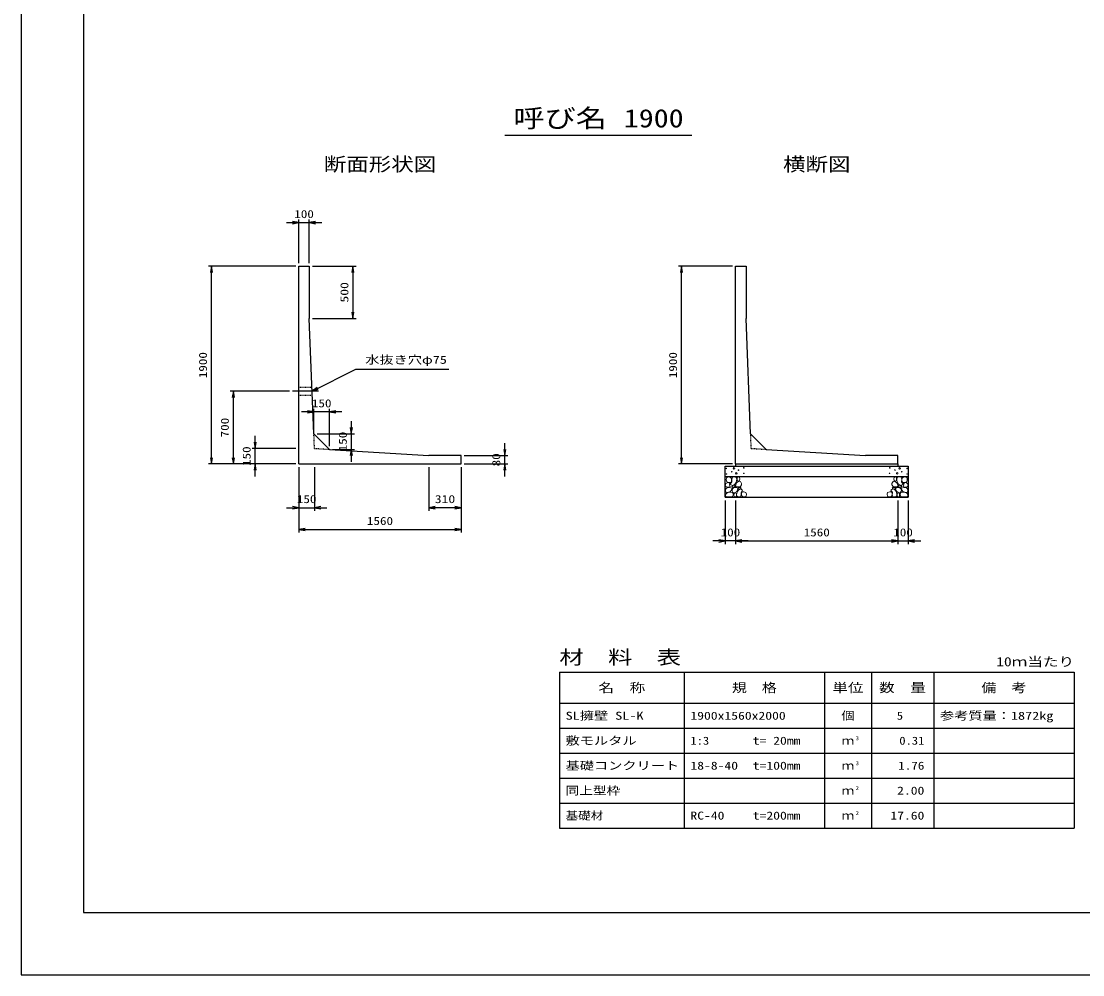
# Model space of a CAD drawing. Units: millimetres at full size. Extents: x 0 to 25230, y 0 to 19397.
# Drawn here: x 0 to 10208, y 0 to 9166 of the extents above; entities that cross this region are included whole.
import ezdxf
from ezdxf.enums import TextEntityAlignment as Align

# ---------------------------------------------------------------- set-up
doc = ezdxf.new("R2010")
doc.units = ezdxf.units.MM
doc.linetypes.add('CHAIN', pattern=[18.5, 12, -1.5, 3.5, -1.5])
doc.linetypes.add('DASHED_SPACED', pattern=[12, 6, -6])
for name, color, linetype, lineweight in [('D-BMK', 2, 'CHAIN', 25), ('D-DCR-HCHn', 4, 'Continuous', 9), ('D-MTR-FRAM', 7, 'Continuous', 25), ('D-MTR-LINE', 7, 'Continuous', 25), ('D-STR-DIM', 7, 'Continuous', 25), ('D-STR-STRn', 1, 'Continuous', 25), ('D-STR-TXT', 7, 'Continuous', 25), ('D-TTL', 2, 'Continuous', 25), ('D-TTL-TXT', 7, 'Continuous', 25)]:
    doc.layers.add(name, color=color, linetype=linetype, lineweight=lineweight)
doc.layers.add('D-MTR', color=7, linetype='Continuous')
doc.layers.add('D-MTR-TXT', color=7, linetype='Continuous')
doc.styles.add('ＭＳ ゴシック', font='')
doc.styles.get('ＭＳ ゴシック').set_extended_font_data('MS Gothic')

# ---------------------------------------------------------------- blocks, each defined once
blk = doc.blocks.new('open_arrow')
at = {"color": 0, "linetype": 'Continuous', "lineweight": -2}
blk.add_lwpolyline([(7.5, 1.25), (0, 0), (7.5, -1.25)], dxfattribs=at)

msp = doc.modelspace()

# ---------------------------------------------------------------- linework, layer by layer
at = {"layer": 'D-BMK'}
msp.add_line((2858, 5610), (2610, 5610), dxfattribs=at)
at = {"layer": 'D-DCR-HCHn'}
for points in [[(6777.281, 4723.808), (6770.346, 4703.005), (6779.592, 4689.136), (6802.707, 4686.824), (6818.488, 4693.599), (6811.952, 4709.939), (6816.575, 4719.185), (6807.33, 4728.431), (6793.461, 4733.053)], [(6821.198, 4781.594), (6800.395, 4786.217), (6781.904, 4776.971), (6779.592, 4756.168), (6784.215, 4739.988), (6807.33, 4733.053), (6823.51, 4733.053), (6830.444, 4744.611), (6830.444, 4770.037)], [(6839.69, 4783.906), (6832.756, 4763.102), (6835.067, 4739.988), (6818.887, 4714.562), (6839.69, 4703.005), (6862.805, 4714.562), (6876.673, 4733.053), (6881.296, 4763.102), (6876.673, 4779.283), (6862.805, 4786.217)], [(6844.313, 4703.005), (6832.756, 4693.759), (6837.379, 4686.824), (6853.559, 4686.824), (6860.493, 4689.136), (6865.116, 4698.382), (6858.182, 4705.316)], [(6878.985, 4728.431), (6867.427, 4700.693), (6876.673, 4689.136), (6904.411, 4689.136), (6915.968, 4693.759), (6927.525, 4709.939), (6927.525, 4723.808), (6915.968, 4742.299), (6902.099, 4744.611)], [(6883.608, 4779.283), (6883.608, 4751.545), (6895.165, 4744.611), (6906.722, 4751.545), (6909.034, 4767.725), (6906.722, 4781.594), (6890.542, 4786.217)], [(8421.015, 4728.431), (8432.573, 4700.693), (8423.327, 4689.136), (8395.589, 4689.136), (8384.032, 4693.759), (8372.475, 4709.939), (8372.475, 4723.808), (8384.032, 4742.299), (8397.901, 4744.611)], [(8416.392, 4779.283), (8416.392, 4751.545), (8404.835, 4744.611), (8393.278, 4751.545), (8390.966, 4767.725), (8393.278, 4781.594), (8409.458, 4786.217)], [(8460.31, 4783.906), (8467.244, 4763.102), (8464.933, 4739.988), (8481.113, 4714.562), (8460.31, 4703.005), (8437.195, 4714.562), (8423.327, 4733.053), (8418.704, 4763.102), (8423.327, 4779.283), (8437.195, 4786.217)], [(8455.687, 4703.005), (8467.244, 4693.759), (8462.621, 4686.824), (8446.441, 4686.824), (8439.507, 4689.136), (8434.884, 4698.382), (8441.818, 4705.316)], [(8478.802, 4781.594), (8499.605, 4786.217), (8518.096, 4776.971), (8520.408, 4756.168), (8515.785, 4739.988), (8492.67, 4733.053), (8476.49, 4733.053), (8469.556, 4744.611), (8469.556, 4770.037)], [(8522.719, 4723.808), (8529.654, 4703.005), (8520.408, 4689.136), (8497.293, 4686.824), (8481.512, 4693.599), (8488.048, 4709.939), (8483.425, 4719.185), (8492.67, 4728.431), (8506.539, 4733.053)], [(6821.155, 4647.009), (6838.277, 4672.692), (6836.137, 4679.112), (6812.594, 4685.533), (6791.192, 4683.393), (6776.21, 4670.551), (6774.07, 4655.57), (6776.21, 4640.588), (6793.332, 4636.308)], [(6829.716, 4593.503), (6844.698, 4599.924), (6848.978, 4621.326), (6840.417, 4636.308), (6825.435, 4640.588), (6806.173, 4638.448), (6784.771, 4629.887), (6774.07, 4617.045), (6774.07, 4602.064), (6780.49, 4593.503), (6806.173, 4595.643)], [(6881.082, 4647.009), (6891.783, 4672.692), (6883.222, 4683.393), (6857.539, 4683.393), (6846.838, 4679.112), (6836.137, 4664.131), (6836.137, 4651.289), (6846.838, 4634.167), (6859.679, 4632.027)], [(6876.801, 4599.924), (6876.801, 4625.606), (6866.1, 4632.027), (6855.399, 4625.606), (6853.259, 4610.625), (6855.399, 4597.783), (6870.381, 4593.503)], [(6917.466, 4595.643), (6923.886, 4614.905), (6921.746, 4636.308), (6936.728, 4659.85), (6917.466, 4670.551), (6896.063, 4659.85), (6883.222, 4642.728), (6878.941, 4614.905), (6883.222, 4599.924), (6896.063, 4593.503)], [(6913.185, 4670.551), (6923.886, 4679.112), (6919.606, 4685.533), (6904.624, 4685.533), (6898.204, 4683.393), (6893.923, 4674.832), (6900.344, 4668.411)], [(6934.588, 4597.783), (6953.85, 4593.503), (6970.972, 4602.064), (6973.112, 4621.326), (6968.831, 4636.308), (6947.429, 4642.728), (6932.447, 4642.728), (6926.027, 4632.027), (6926.027, 4608.484)], [(8365.412, 4597.783), (8346.15, 4593.503), (8329.028, 4602.064), (8326.888, 4621.326), (8331.169, 4636.308), (8352.571, 4642.728), (8367.553, 4642.728), (8373.973, 4632.027), (8373.973, 4608.484)], [(8382.534, 4595.643), (8376.114, 4614.905), (8378.254, 4636.308), (8363.272, 4659.85), (8382.534, 4670.551), (8403.937, 4659.85), (8416.778, 4642.728), (8421.059, 4614.905), (8416.778, 4599.924), (8403.937, 4593.503)], [(8386.815, 4670.551), (8376.114, 4679.112), (8380.394, 4685.533), (8395.376, 4685.533), (8401.796, 4683.393), (8406.077, 4674.832), (8399.656, 4668.411)], [(8418.918, 4647.009), (8408.217, 4672.692), (8416.778, 4683.393), (8442.461, 4683.393), (8453.162, 4679.112), (8463.863, 4664.131), (8463.863, 4651.289), (8453.162, 4634.167), (8440.321, 4632.027)], [(8423.199, 4599.924), (8423.199, 4625.606), (8433.9, 4632.027), (8444.601, 4625.606), (8446.741, 4610.625), (8444.601, 4597.783), (8429.619, 4593.503)], [(8470.284, 4593.503), (8455.302, 4599.924), (8451.022, 4621.326), (8459.583, 4636.308), (8474.565, 4640.588), (8493.827, 4638.448), (8515.229, 4629.887), (8525.93, 4617.045), (8525.93, 4602.064), (8519.51, 4593.503), (8493.827, 4595.643)], [(8478.845, 4647.009), (8461.723, 4672.692), (8463.863, 4679.112), (8487.406, 4685.533), (8508.808, 4683.393), (8523.79, 4670.551), (8525.93, 4655.57), (8523.79, 4640.588), (8506.668, 4636.308)]]:
    msp.add_lwpolyline(points, close=True, dxfattribs=at)
for centre, radius in [((6780.727, 4867.43), 3), ((6781.869, 4813.919), 3), ((6832.292, 4835.761), 3), ((6853.336, 4867.43), 7.5), ((6876.664, 4819.97), 7.5), ((6897.708, 4851.639), 3), ((6948.131, 4873.481), 3), ((6949.273, 4819.97), 3), ((8350.727, 4819.97), 3), ((8351.869, 4873.481), 3), ((8402.292, 4851.639), 3), ((8423.336, 4819.97), 7.5), ((8446.664, 4867.43), 7.5), ((8467.708, 4835.761), 3), ((8518.131, 4813.919), 3), ((8519.273, 4867.43), 3)]:
    msp.add_circle(centre, radius, dxfattribs=at)
at = {"layer": 'D-MTR-FRAM'}
for p, q in [((5175, 2910), (10125, 2910)), ((5175, 2910), (5175, 1410)), ((10125, 2910), (10125, 1410)), ((5175, 1410), (10125, 1410))]:
    msp.add_line(p, q, dxfattribs=at)
at = {"layer": 'D-MTR-LINE'}
for p, q in [((6375, 2910), (6375, 1410)), ((7725, 2910), (7725, 1410)), ((8175, 2910), (8175, 1410)), ((8775, 2910), (8775, 1410)), ((5175, 2610), (10125, 2610)), ((5175, 2370), (10125, 2370)), ((5175, 2130), (10125, 2130)), ((5175, 1890), (10125, 1890)), ((5175, 1650), (10125, 1650))]:
    msp.add_line(p, q, dxfattribs=at)
at = {"layer": 'D-STR-DIM'}
for p, q in [((2670, 6840), (2670, 7260)), ((2770, 6840), (2770, 7260)), ((2550, 7230), (2890, 7230)), ((2640, 6810), (1800, 6810)), ((1830, 4910), (1830, 6810)), ((2800, 6810), (3220, 6810)), ((3190, 6810), (3190, 6310)), ((6840, 6810), (6320, 6810)), ((6350, 4910), (6350, 6810)), ((2800, 6310), (3220, 6310)), ((2580, 5610), (2010, 5610)), ((2040, 4910), (2040, 5610)), ((3084.367, 5410.813), (2694.367, 5410.813)), ((2814.367, 5230.813), (2814.367, 5440.813)), ((2964.367, 5080.813), (2964.367, 5440.813)), ((3174.367, 5320.813), (3174.367, 4930.813)), ((2250, 4790), (2250, 5180)), ((2844.367, 5200.813), (3204.367, 5200.813)), ((4650, 4790), (4650, 5110)), ((2640, 5060), (2220, 5060)), ((2994.367, 5050.813), (3204.367, 5050.813)), ((2640, 4910), (1800, 4910)), ((2640, 4910), (2010, 4910)), ((2640, 4910), (2220, 4910)), ((4260, 4990), (4680, 4990)), ((4260, 4910), (4680, 4910)), ((6840, 4910), (6320, 4910)), ((2670, 4880), (2670, 4460)), ((2670, 4880), (2670, 4250)), ((2820, 4880), (2820, 4460)), ((3920, 4880), (3920, 4460)), ((4230, 4880), (4230, 4250)), ((4230, 4880), (4230, 4460)), ((6770, 4560), (6770, 4140)), ((6870, 4560), (6870, 4140)), ((6870, 4560), (6870, 4140)), ((8430, 4560), (8430, 4140)), ((8430, 4560), (8430, 4140)), ((8530, 4560), (8530, 4140)), ((2550, 4490), (2940, 4490)), ((4230, 4490), (3920, 4490)), ((2670, 4280), (4230, 4280)), ((6990, 4170), (6650, 4170)), ((6870, 4170), (8430, 4170)), ((8310, 4170), (8650, 4170))]:
    msp.add_line(p, q, dxfattribs=at)
at = {"layer": 'D-STR-STRn'}
for p, q in [((2670, 4910), (2670, 6810)), ((2670, 6810), (2770, 6810)), ((2770, 6810), (2770, 6310)), ((6870, 4910), (6870, 6810)), ((6870, 6810), (6970, 6810)), ((6970, 6810), (6970, 6310)), ((2814.367, 5200.813), (2770, 6310)), ((7014.367, 5200.813), (6970, 6310)), ((2964.367, 5050.813), (2814.367, 5200.813)), ((7164.367, 5050.813), (7014.367, 5200.813)), ((2964.367, 5050.813), (3920, 4990)), ((7164.367, 5050.813), (8120, 4990)), ((2670, 4910), (4230, 4910)), ((4230, 4990), (3920, 4990)), ((4230, 4910), (4230, 4990)), ((6870, 4910), (8430, 4910)), ((6870, 4910), (6870, 4890)), ((8430, 4990), (8120, 4990)), ((8430, 4910), (8430, 4990)), ((8430, 4910), (8430, 4890)), ((6770, 4590), (6770, 4890)), ((6770, 4890), (8530, 4890)), ((8530, 4890), (8530, 4590)), ((6770, 4790), (8530, 4790)), ((6770, 4590), (8530, 4590))]:
    msp.add_line(p, q, dxfattribs=at)
at = {"layer": 'D-STR-STRn', "linetype": 'DASHED_SPACED'}
for p, q in [((2670, 5647.5), (2796.5, 5647.5)), ((2670, 5572.5), (2799.5, 5572.5))]:
    msp.add_line(p, q, dxfattribs=at)
at = {"layer": 'D-STR-STRn', "color": 2, "linetype": 'DASHED_SPACED'}
for p, q in [((2820, 5060), (2814.367, 5200.813)), ((7020, 5060), (7014.367, 5200.813)), ((2820, 5060), (2964.367, 5050.813)), ((7020, 5060), (7164.367, 5050.813))]:
    msp.add_line(p, q, dxfattribs=at)
at = {"layer": 'D-STR-TXT'}
msp.add_lwpolyline([(2798, 5610), (3218, 5820), (3278, 5820), (4112.289, 5820)], dxfattribs=at)
at = {"layer": 'D-TTL'}
for points in [[(0, 0), (25230, 0), (25230, 17820), (0, 17820)], [(600, 600), (24630, 600), (24630, 17220), (600, 17220)]]:
    msp.add_lwpolyline(points, close=True, dxfattribs=at)
at = {"layer": 'D-TTL-TXT'}
msp.add_line((4650, 8070), (6450, 8070), dxfattribs=at)

# ---------------------------------------------------------------- block references
at = {"layer": 'D-STR-DIM', "xscale": 8, "yscale": 8}
for p, rotation in [((2670, 7230), 180), ((1830, 6810), 270), ((3190, 6810), 270), ((6350, 6810), 270), ((3190, 6310), 90), ((2040, 5610), 270), ((2814.367, 5410.813), 180), ((3174.367, 5200.813), 90), ((2250, 5060), 90), ((3174.367, 5050.813), 270), ((4650, 4990), 90), ((1830, 4910), 90), ((2040, 4910), 90), ((2250, 4910), 270), ((4650, 4910), 270), ((6350, 4910), 90), ((2670, 4490), 180), ((4230, 4490), 180), ((4230, 4280), 180), ((6770, 4170), 180), ((8430, 4170), 180), ((8430, 4170), 180)]:
    msp.add_blockref('open_arrow', p, dxfattribs=dict(at, rotation=rotation))
for p in [(2770, 7230), (2964.367, 5410.813), (2820, 4490), (3920, 4490), (2670, 4280), (6870, 4170), (6870, 4170), (8530, 4170)]:
    msp.add_blockref('open_arrow', p, dxfattribs=at)
at = {"layer": 'D-STR-TXT', "xscale": 8, "yscale": 8, "rotation": 26.6}
msp.add_blockref('open_arrow', (2798, 5610), dxfattribs=at)

# ---------------------------------------------------------------- texts
at = {"layer": 'D-MTR', "style": 'ＭＳ ゴシック', "width": 1.3}
msp.add_text('材\u3000料\u3000表', height=132, dxfattribs=at).set_placement((5175, 2946), align=Align.BOTTOM_LEFT)
at = {"layer": 'D-MTR', "style": 'ＭＳ ゴシック', "width": 1.25}
msp.add_text('10ｍ当たり', height=87.98, dxfattribs=at).set_placement((10125, 2939), align=Align.BOTTOM_RIGHT)
at = {"layer": 'D-MTR-TXT', "style": 'ＭＳ ゴシック'}
for s, height, width, p in [('名\u3000称', 87.98, 1.25, (5775, 2760)), ('規\u3000格', 87.98, 1.2, (7050, 2760)), ('単位', 87.98, 1.25, (7950, 2760)), ('数\u3000量', 87.98, 1.25, (8475, 2760)), ('備\u3000考', 87.98, 1.2, (9450, 2760)), ('個', 76.98, 1.2, (7950, 2490)), ('ｍ', 76.98, 1.15, (7950, 2250)), ('ｍ', 76.98, 1.15, (7950, 2010)), ('ｍ', 76.98, 1.15, (7950, 1770)), ('ｍ', 76.98, 1.15, (7950, 1530))]:
    msp.add_text(s, height=height, dxfattribs=dict(at, width=width)).set_placement(p, align=Align.MIDDLE_CENTER)
for s, width, p in [('SL擁壁 SL-K', 1.3, (5235, 2490)), ('1900x1560x2000', 1.25, (6435, 2490)), ('参考質量：1872kg', 1.3, (8835, 2490)), ('敷モルタル', 1.3, (5235, 2250)), ('1:3', 1.15, (6435, 2250)), ('t= 20mm', 1.25, (7035, 2250)), ('基礎コンクリート', 1.3, (5235, 2010)), ('18-8-40', 1.25, (6435, 2010)), ('t=100mm', 1.25, (7035, 2010)), ('同上型枠', 1.25, (5235, 1770)), ('基礎材', 1.15, (5235, 1530)), ('RC-40', 1.25, (6435, 1530)), ('t=200mm', 1.25, (7035, 1530))]:
    msp.add_text(s, height=76.98, dxfattribs=dict(at, width=width)).set_placement(p, align=Align.MIDDLE_LEFT)
for s, width, p in [('5', 1.15, (8480.33, 2490)), ('0.31', 1.15, (8685, 2250)), ('1.76', 1.2, (8685, 2010)), ('2.00', 1.25, (8685, 1770)), ('17.60', 1.25, (8685, 1530))]:
    msp.add_text(s, height=76.98, dxfattribs=dict(at, width=width)).set_placement(p, align=Align.MIDDLE_RIGHT)
at = {"layer": 'D-MTR-TXT', "style": 'ＭＳ ゴシック', "width": 1.15}
for s, p in [('3', (8025, 2243)), ('3', (8025, 2003)), ('2', (8025, 1763)), ('2', (8025, 1523))]:
    msp.add_text(s, height=38.49, dxfattribs=at).set_placement(p, align=Align.BOTTOM_LEFT)
at = {"layer": 'D-STR-DIM', "style": 'ＭＳ ゴシック'}
for s, width, p in [('100', 1.2, (2720, 7312.5)), ('150', 1.2, (2889.367, 5493.313)), ('150', 1.2, (2745, 4572.5)), ('310', 1.25, (4075, 4572.5)), ('1560', 1.2, (3450, 4362.5)), ('100', 1.2, (6820, 4252.5)), ('1560', 1.2, (7650, 4252.5)), ('100', 1.2, (8480, 4252.5))]:
    msp.add_text(s, height=76.98, dxfattribs=dict(at, width=width)).set_placement(p, align=Align.MIDDLE_CENTER)
for s, width, p in [('500', 1.25, (3107.5, 6560)), ('1900', 1.2, (1747.5, 5860)), ('1900', 1.2, (6267.5, 5860)), ('700', 1.2, (1957.5, 5260)), ('150', 1.2, (3091.867, 5125.813)), ('150', 1.2, (2167.5, 4985)), ('80', 1.2, (4567.5, 4950))]:
    msp.add_text(s, height=76.98, rotation=90, dxfattribs=dict(at, width=width)).set_placement(p, align=Align.MIDDLE_CENTER)
at = {"layer": 'D-STR-TXT', "style": 'ＭＳ ゴシック', "width": 1.3}
msp.add_text('水抜き穴φ75', height=76.98, dxfattribs=at).set_placement((3308, 5850), align=Align.BOTTOM_LEFT)
at = {"layer": 'D-TTL-TXT', "style": 'ＭＳ ゴシック'}
for s, height, width, p in [('呼び名', 176, 1.25, (5182.5, 8092.5)), ('1900', 176, 1.2, (6082.5, 8092.5)), ('断面形状図', 132, 1.2, (3450, 7686)), ('横断図', 132, 1.2, (7650, 7686))]:
    msp.add_text(s, height=height, dxfattribs=dict(at, width=width)).set_placement(p, align=Align.BOTTOM_CENTER)

doc.saveas('drawing.dxf')
